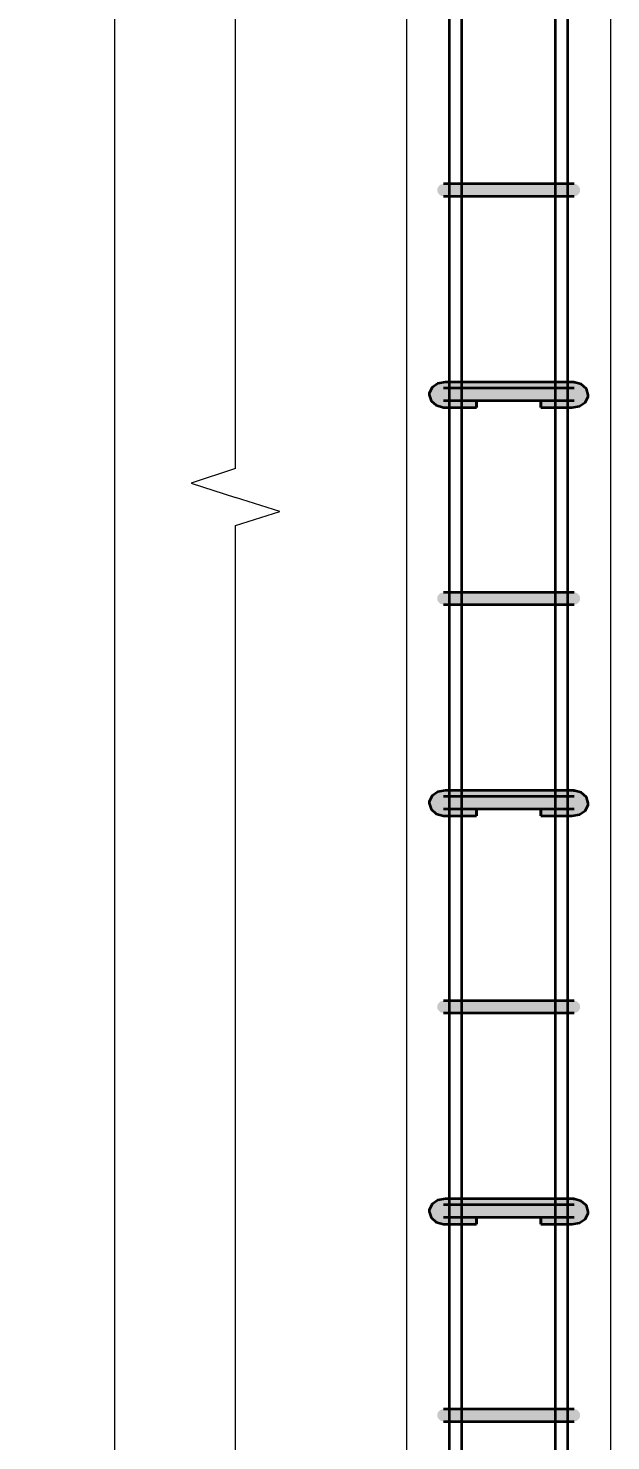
# Model space of a CAD drawing. Header units: millimetres. Extents: x -420 to 46222, y -4716 to 36443.
# Drawn here: x 34719 to 35290, y 1415 to 2799 of the extents above; entities that cross this region are included whole.
import ezdxf

# ---------------------------------------------------------------- set-up
doc = ezdxf.new("R2010")
doc.units = ezdxf.units.MM
for name, color, linetype, lineweight in [('AA_Dim', 7, 'Continuous', 9), ('AA_Dim-25', 7, 'Continuous', 9), ('AA_Oformlenie', 7, 'Continuous', 9), ('AA_Vinoska', 7, 'Continuous', 9), ('AF_Stena_Опалубка', 253, 'Continuous', 20), ('KR_Armatura', 7, 'Continuous', 20), ('KR_Armatura_Tonkie', 7, 'Continuous', 20)]:
    doc.layers.add(name, color=color, linetype=linetype, lineweight=lineweight)
doc.styles.add('ISOCPEUR_6', font='isocpeur.ttf', dxfattribs={"width": 0.9, "height": 62.5})
doc.dimstyles.new('00_Точн_3_знака__прозр__3', dxfattribs={"dimscale": 304.8, "dimtxt": 62.248823, "dimasz": 0.139436, "dimexe": 0.123031, "dimexo": 0.082021, "dimgap": 0.008202, "dimtad": 1, "dimdec": 3, "dimrnd": 0.001, "dimdsep": 46, "dimtxsty": 'ISOCPEUR_6', "dimblk1": 'OBLIQUE', "dimblk2": 'OBLIQUE', "dimsah": 1, "dimcen": 0.09, "dimdle": 0.123031, "dimazin": 0, "dimtfac": 1, "dimtdec": 4, "dimtix": 1, "dimtmove": 0, "dimatfit": 3, "dimfxl": 1, "dimtvp": 1, "dimtolj": 1, "dimtzin": 0, "dimlwd": 18, "dimlwe": 18, "dimarcsym": 2})

# ---------------------------------------------------------------- blocks, each defined once
blk = doc.blocks.new('261_Шпилька массив _НесАрм_РабПлоск_ - 8 А240-4188169-1-1 Армирование')
at = {"layer": 'KR_Armatura_Tonkie', "lineweight": 35}
for points in [[(-34471.9, 2427), (-34471.9, 2433.8), (-34474.8, 2434.1), (-34476.1, 2434.4), (-34477.7, 2435.4), (-34478.8, 2436.5), (-34479.5, 2437.8), (-34479.9, 2439.4), (-34480, 2440.2), (-34479.5, 2442.4), (-34478.8, 2443.6), (-34477.4, 2444.9), (-34476, 2445.6), (-34474.6, 2445.9), (-34471.9, 2446), (-34471.9, 2450.8), (-34478, 2450), (-34483.2, 2447.5), (-34486.7, 2443.8), (-34487.9, 2439.5), (-34486.7, 2435.2), (-34484.3, 2431.6), (-34479.4, 2428.5), (-34474.4, 2427.5)], [(-34468, 2450.8), (-34348.1, 2450.8), (-34348.1, 2452), (-34471.9, 2451.9), (-34471.9, 2450.8)], [(-34468, 2446), (-34348.1, 2446), (-34348.1, 2450.8), (-34471.9, 2450.8), (-34471.9, 2446), (-34468.5, 2446)], [(-34333.3, 2443.8), (-34336.1, 2447.2), (-34340.6, 2450.4), (-34342, 2451), (-34348.1, 2451.9), (-34348.1, 2450.8), (-34342, 2450), (-34336.8, 2447.5)], [(-34348.1, 2427), (-34341.9, 2428), (-34339.4, 2429.2), (-34336.1, 2431.9), (-34333.3, 2435.2), (-34332.1, 2439.5), (-34333.3, 2443.8), (-34336.8, 2447.5), (-34342.2, 2450), (-34348.1, 2450.8), (-34347.9, 2446), (-34344.4, 2445.8), (-34342.6, 2444.9), (-34341.3, 2443.6), (-34340.5, 2442.3), (-34340.2, 2441.6), (-34340.1, 2439.3), (-34340.5, 2437.8), (-34341.3, 2436.3), (-34341.8, 2435.8), (-34343.7, 2434.5), (-34345.2, 2434.1), (-34348.1, 2433.8), (-34348.1, 2427.2)], [(-34456, 2427), (-34441.6, 2427.2), (-34441.6, 2433.8), (-34471.9, 2433.8), (-34471.9, 2427), (-34468, 2427)], [(-34352, 2427), (-34348.1, 2427.2), (-34348.1, 2433.8), (-34378.4, 2433.8), (-34378.4, 2427), (-34364, 2427)], [(-34471.9, 2027), (-34471.9, 2033.8), (-34474.8, 2034.1), (-34476.1, 2034.4), (-34477.7, 2035.4), (-34478.8, 2036.5), (-34479.2, 2037), (-34479.9, 2039.4), (-34479.9, 2040.9), (-34479.5, 2042.4), (-34478.8, 2043.6), (-34477.4, 2044.9), (-34476, 2045.6), (-34474.6, 2045.9), (-34471.9, 2046), (-34471.9, 2050.8), (-34478, 2050), (-34483.2, 2047.5), (-34486.7, 2043.8), (-34487.9, 2039.5), (-34486.7, 2035.2), (-34484.3, 2031.6), (-34479.4, 2028.5), (-34474.4, 2027.5)], [(-34468, 2050.8), (-34348.1, 2050.8), (-34348.1, 2052), (-34471.9, 2051.9), (-34471.9, 2050.8)], [(-34463.5, 2046), (-34348.1, 2046), (-34348.1, 2050.8), (-34471.9, 2050.8), (-34471.9, 2046), (-34468, 2046)], [(-34333.3, 2043.8), (-34336.1, 2047.2), (-34340.6, 2050.4), (-34342, 2051), (-34348.1, 2051.9), (-34348.1, 2050.8), (-34342, 2050), (-34336.8, 2047.5)], [(-34348.1, 2027), (-34341.9, 2028), (-34339.4, 2029.2), (-34336.1, 2031.9), (-34333.3, 2035.2), (-34332.1, 2039.5), (-34333.3, 2043.8), (-34336.8, 2047.5), (-34342.2, 2050), (-34348.1, 2050.8), (-34347.9, 2046), (-34344.4, 2045.8), (-34342.6, 2044.9), (-34341.3, 2043.6), (-34340.5, 2042.3), (-34340.1, 2040.9), (-34340.1, 2039.3), (-34340.2, 2038.4), (-34341.3, 2036.3), (-34341.8, 2035.8), (-34343.7, 2034.5), (-34345.2, 2034.1), (-34348.1, 2033.8), (-34348.1, 2027.2)], [(-34456, 2027), (-34441.6, 2027.2), (-34441.6, 2033.8), (-34471.9, 2033.8), (-34471.9, 2027), (-34468, 2027)], [(-34352, 2027), (-34348.1, 2027.2), (-34348.1, 2033.8), (-34378.4, 2033.8), (-34378.4, 2027), (-34364, 2027)], [(-34471.9, 1627), (-34471.9, 1633.8), (-34474.8, 1634.1), (-34476.1, 1634.4), (-34477.7, 1635.4), (-34478.8, 1636.5), (-34479.2, 1637), (-34479.9, 1639.4), (-34480, 1640.2), (-34479.5, 1642.4), (-34478.8, 1643.6), (-34477.4, 1644.9), (-34476, 1645.6), (-34474.6, 1645.9), (-34471.9, 1646), (-34471.9, 1650.8), (-34478, 1650), (-34483.2, 1647.5), (-34486.7, 1643.8), (-34487.9, 1639.5), (-34486.7, 1635.2), (-34484.3, 1631.6), (-34479.4, 1628.5), (-34474.4, 1627.5)], [(-34468, 1650.8), (-34348.1, 1650.8), (-34348.1, 1652), (-34471.9, 1651.9), (-34471.9, 1650.8)], [(-34471.9, 1646), (-34348.1, 1646), (-34348.1, 1650.8), (-34471.9, 1650.8), (-34471.9, 1647)], [(-34333.3, 1643.8), (-34336.1, 1647.2), (-34340.6, 1650.4), (-34342, 1651), (-34348.1, 1651.9), (-34348.1, 1650.8), (-34342, 1650), (-34336.8, 1647.5)], [(-34348.1, 1627), (-34341.9, 1628), (-34339.4, 1629.2), (-34336.1, 1631.9), (-34333.3, 1635.2), (-34332.1, 1639.5), (-34333.3, 1643.8), (-34336.8, 1647.5), (-34342.2, 1650), (-34348.1, 1650.8), (-34347.9, 1646), (-34344.4, 1645.8), (-34342.6, 1644.9), (-34341.3, 1643.6), (-34340.5, 1642.3), (-34340.2, 1641.6), (-34340.1, 1639.3), (-34340.2, 1638.4), (-34341.3, 1636.3), (-34341.8, 1635.8), (-34343.7, 1634.5), (-34345.2, 1634.1), (-34348.1, 1633.8), (-34348.1, 1627.2)], [(-34468, 1627), (-34441.6, 1627.2), (-34441.6, 1633.8), (-34471.9, 1633.8), (-34471.9, 1627)], [(-34352, 1627), (-34348.1, 1627.2), (-34348.1, 1633.8), (-34378.4, 1633.8), (-34378.4, 1627), (-34364, 1627)]]:
    blk.add_hatch(color=256, dxfattribs=at).paths.add_polyline_path(points)
h = blk.add_hatch(color=256, dxfattribs=at)
h.paths.add_polyline_path([(-34471.9, 2433.8), (-34472.1, 2434), (-34472.7, 2434)])
h.paths.add_polyline_path([(-34486.7, 2443.8), (-34483.2, 2447.5), (-34477.5, 2450), (-34471.9, 2450.8), (-34471.9, 2452), (-34479.4, 2450.5), (-34484.3, 2447.4)])
h = blk.add_hatch(color=256, dxfattribs=at)
h.paths.add_polyline_path([(-34471.9, 2033.8), (-34472.1, 2034), (-34472.7, 2034)])
h.paths.add_polyline_path([(-34486.7, 2043.8), (-34483.2, 2047.5), (-34477.5, 2050), (-34471.9, 2050.8), (-34471.9, 2052), (-34479.4, 2050.5), (-34484.3, 2047.4)])
h = blk.add_hatch(color=256, dxfattribs=at)
h.paths.add_polyline_path([(-34471.9, 1633.8), (-34472.1, 1634), (-34472.7, 1634)])
h.paths.add_polyline_path([(-34486.7, 1643.8), (-34483.2, 1647.5), (-34477.5, 1650), (-34471.9, 1650.8), (-34471.9, 1652), (-34479.4, 1650.5), (-34484.3, 1647.4)])
for p, q in [((-34468, 2452), (-34471.9, 2452)), ((-34456, 2452), (-34468, 2452)), ((-34364, 2452), (-34456, 2452)), ((-34352, 2452), (-34364, 2452)), ((-34348.1, 2452), (-34352, 2452)), ((-34471.9, 2427), (-34468, 2427)), ((-34468, 2427), (-34456, 2427)), ((-34456, 2427), (-34441.6, 2427)), ((-34441.6, 2433.8), (-34441.6, 2427)), ((-34441.6, 2428.2), (-34441.6, 2433.8)), ((-34441.6, 2427.2), (-34441.6, 2428.2)), ((-34378.4, 2433.8), (-34378.4, 2428.2)), ((-34378.4, 2427), (-34378.4, 2433.8)), ((-34378.4, 2428.2), (-34378.4, 2427.2)), ((-34378.4, 2427), (-34364, 2427)), ((-34364, 2427), (-34352, 2427)), ((-34352, 2427), (-34348.1, 2427)), ((-34468, 2052), (-34471.9, 2052)), ((-34456, 2052), (-34468, 2052)), ((-34364, 2052), (-34456, 2052)), ((-34352, 2052), (-34364, 2052)), ((-34348.1, 2052), (-34352, 2052)), ((-34441.6, 2033.8), (-34441.6, 2027)), ((-34441.6, 2028.2), (-34441.6, 2033.8)), ((-34378.4, 2033.8), (-34378.4, 2028.2)), ((-34378.4, 2027), (-34378.4, 2033.8)), ((-34471.9, 2027), (-34468, 2027)), ((-34468, 2027), (-34456, 2027)), ((-34456, 2027), (-34441.6, 2027)), ((-34441.6, 2027.2), (-34441.6, 2028.2)), ((-34378.4, 2028.2), (-34378.4, 2027.2)), ((-34378.4, 2027), (-34364, 2027)), ((-34364, 2027), (-34352, 2027)), ((-34352, 2027), (-34348.1, 2027)), ((-34468, 1652), (-34471.9, 1652)), ((-34456, 1652), (-34468, 1652)), ((-34364, 1652), (-34456, 1652)), ((-34352, 1652), (-34364, 1652)), ((-34348.1, 1652), (-34352, 1652)), ((-34441.6, 1633.8), (-34441.6, 1627)), ((-34441.6, 1628.2), (-34441.6, 1633.8)), ((-34378.4, 1633.8), (-34378.4, 1628.2)), ((-34378.4, 1627), (-34378.4, 1633.8)), ((-34471.9, 1627), (-34468, 1627)), ((-34468, 1627), (-34456, 1627)), ((-34456, 1627), (-34441.6, 1627)), ((-34441.6, 1627.2), (-34441.6, 1628)), ((-34378.4, 1628), (-34378.4, 1627.2)), ((-34378.4, 1627), (-34364, 1627)), ((-34364, 1627), (-34352, 1627)), ((-34352, 1627), (-34348.1, 1627))]:
    blk.add_line(p, q, dxfattribs=at)
at = {"layer": 'KR_Armatura_Tonkie', "lineweight": 35, "flags": 128}
for points in [[(-34471.9, 2452), (-34479.5, 2450.5), (-34485.1, 2446.6), (-34487.8, 2441.1), (-34487.9, 2439.5)], [(-34332.1, 2439.5), (-34333.9, 2445.4), (-34338.9, 2449.8), (-34346.2, 2451.9), (-34348.1, 2452)], [(-34487.9, 2439.5), (-34486.1, 2433.6), (-34481.1, 2429.2), (-34473.8, 2427.1), (-34471.9, 2427)], [(-34348.1, 2427), (-34340.5, 2428.5), (-34334.9, 2432.4), (-34332.2, 2437.9), (-34332.1, 2439.5)], [(-34471.9, 2052), (-34479.5, 2050.5), (-34485.1, 2046.6), (-34487.8, 2041.1), (-34487.9, 2039.5)], [(-34332.1, 2039.5), (-34333.9, 2045.4), (-34338.9, 2049.8), (-34346.2, 2051.9), (-34348.1, 2052)], [(-34487.9, 2039.5), (-34486.1, 2033.6), (-34481.1, 2029.2), (-34473.8, 2027.1), (-34471.9, 2027)], [(-34348.1, 2027), (-34340.5, 2028.5), (-34334.9, 2032.4), (-34332.2, 2037.9), (-34332.1, 2039.5)], [(-34471.9, 1652), (-34479.5, 1650.5), (-34485.1, 1646.6), (-34487.8, 1641.1), (-34487.9, 1639.5)], [(-34332.1, 1639.5), (-34333.9, 1645.4), (-34338.9, 1649.8), (-34346.2, 1651.9), (-34348.1, 1652)], [(-34487.9, 1639.5), (-34486.1, 1633.6), (-34481.1, 1629.2), (-34473.8, 1627.1), (-34471.9, 1627)], [(-34348.1, 1627), (-34340.5, 1628.5), (-34334.9, 1632.4), (-34332.2, 1637.9), (-34332.1, 1639.5)]]:
    blk.add_lwpolyline(points, dxfattribs=at)
blk = doc.blocks.new('350_Хомут прямоугольный верт _НесАрм_РабПлоск_ - 350_Хомут прямоугольный верт _НесАрм_РабПлоск_-4180899-1-1 Армирование')
at = {"layer": 'KR_Armatura_Tonkie'}
for points in [[(-32434, -2366), (-32408, -2365.8), (-32408, -2354), (-32445.6, -2354.2), (-32447.4, -2355.1), (-32448.2, -2355.8), (-32449.3, -2357.2), (-32449.8, -2358.4), (-32450, -2360), (-32449.8, -2361.6), (-32449.2, -2363), (-32447.7, -2364.6), (-32447, -2365.2), (-32445.6, -2365.8), (-32439.2, -2366), (-32438, -2366)], [(-32408, -2366), (-32352, -2365.8), (-32352, -2354), (-32408, -2354.2), (-32408, -2365.8)], [(-32342.6, -2366), (-32314.4, -2365.8), (-32313, -2365.2), (-32311.8, -2364.2), (-32310.8, -2363), (-32310.2, -2361.6), (-32310, -2360), (-32310.2, -2358.4), (-32310.8, -2357), (-32312.6, -2355.1), (-32313, -2354.8), (-32314.9, -2354.1), (-32318, -2354), (-32352, -2354.2), (-32352, -2366), (-32342.7, -2366)]]:
    blk.add_hatch(color=256, dxfattribs=at).paths.add_polyline_path(points)
at = {"layer": 'KR_Armatura_Tonkie', "lineweight": 35}
for p, q in [((-32352, -2354), (-32408, -2354)), ((-32408, -2366), (-32352, -2366))]:
    blk.add_line(p, q, dxfattribs=at)
at = {"layer": 'KR_Armatura_Tonkie', "lineweight": 35, "flags": 128}
for points in [[(-32438.2, -2354), (-32442.9, -2354), (-32444, -2354)], [(-32426, -2354), (-32430.2, -2354), (-32438, -2354)], [(-32408, -2354), (-32419.7, -2354), (-32426, -2354)], [(-32334, -2354), (-32343.3, -2354), (-32352, -2354)], [(-32322, -2354), (-32323.6, -2354), (-32332.4, -2354), (-32334, -2354)], [(-32316, -2354), (-32318, -2354), (-32322, -2354)], [(-32444, -2366), (-32442, -2366), (-32438, -2366)], [(-32438, -2366), (-32436.4, -2366), (-32427.6, -2366), (-32426, -2366)], [(-32426, -2366), (-32416.7, -2366), (-32408, -2366)], [(-32352, -2366), (-32340.3, -2366), (-32334, -2366)], [(-32334, -2366), (-32329.8, -2366), (-32322, -2366)], [(-32321.8, -2366), (-32317.1, -2366), (-32316, -2366)]]:
    blk.add_lwpolyline(points, dxfattribs=at)
blk = doc.blocks.new('350_Хомут прямоугольный верт _НесАрм_РабПлоск_ - 350_Хомут прямоугольный верт _НесАрм_РабПлоск_-V9-1-1 Армирование')
at = {"layer": 'KR_Armatura_Tonkie'}
for points in [[(-34472.8, 2434), (-34438, 2434.2), (-34438, 2446), (-34475.6, 2445.8), (-34477.4, 2444.9), (-34478.2, 2444.2), (-34479.2, 2443), (-34479.8, 2441.6), (-34480, 2440), (-34479.5, 2437.8), (-34478.6, 2436.3), (-34477.7, 2435.4), (-34477, 2434.8), (-34475.6, 2434.2)], [(-34438, 2434), (-34382, 2434.2), (-34382, 2446), (-34438, 2445.8), (-34438, 2434.2)], [(-34382, 2434), (-34344.4, 2434.2), (-34343, 2434.8), (-34341.8, 2435.8), (-34340.5, 2437.8), (-34340.2, 2438.4), (-34340, 2440), (-34340.2, 2441.6), (-34340.8, 2443), (-34342.6, 2444.9), (-34343, 2445.2), (-34344.9, 2445.9), (-34348, 2446), (-34382, 2445.8), (-34382, 2434.2)]]:
    blk.add_hatch(color=256, dxfattribs=at).paths.add_polyline_path(points)
at = {"layer": 'KR_Armatura_Tonkie', "lineweight": 35}
for p, q in [((-34382, 2446), (-34438, 2446)), ((-34468, 2434), (-34466.4, 2434)), ((-34438, 2434), (-34382, 2434))]:
    blk.add_line(p, q, dxfattribs=at)
at = {"layer": 'KR_Armatura_Tonkie', "lineweight": 35, "flags": 128}
for points in [[(-34468.2, 2446), (-34472.9, 2446), (-34474, 2446)], [(-34456, 2446), (-34460.2, 2446), (-34468, 2446)], [(-34438, 2446), (-34449.7, 2446), (-34456, 2446)], [(-34364, 2446), (-34373.3, 2446), (-34382, 2446)], [(-34352, 2446), (-34353.6, 2446), (-34362.4, 2446), (-34364, 2446)], [(-34346, 2446), (-34348, 2446), (-34352, 2446)], [(-34474, 2434), (-34472, 2434), (-34468, 2434)], [(-34466.4, 2434), (-34457.6, 2434), (-34456, 2434)], [(-34456, 2434), (-34446.7, 2434), (-34438, 2434)], [(-34382, 2434), (-34370.3, 2434), (-34364, 2434)], [(-34364, 2434), (-34359.8, 2434), (-34352, 2434)], [(-34351.8, 2434), (-34347.1, 2434), (-34346, 2434)]]:
    blk.add_lwpolyline(points, dxfattribs=at)
blk = doc.blocks.new('350_Хомут прямоугольный верт _НесАрм_РабПлоск_ - 350_Хомут прямоугольный верт _НесАрм_РабПлоск_-V8-1-1 Армирование')
at = {"layer": 'KR_Armatura_Tonkie'}
for points in [[(-32442.8, 2034), (-32408, 2034.2), (-32408, 2046), (-32445.6, 2045.8), (-32447.4, 2044.9), (-32448.2, 2044.2), (-32449.2, 2043), (-32449.9, 2040.9), (-32450, 2040), (-32449.8, 2038.4), (-32449.2, 2037), (-32447.7, 2035.4), (-32447, 2034.8), (-32445.6, 2034.2)], [(-32408, 2034), (-32352, 2034.2), (-32352, 2046), (-32408, 2045.8), (-32408, 2034.2)], [(-32352, 2034), (-32314.4, 2034.2), (-32313, 2034.8), (-32311.8, 2035.8), (-32310.8, 2037), (-32310.2, 2038.4), (-32310.1, 2040.9), (-32310.2, 2041.6), (-32310.8, 2043), (-32312.6, 2044.9), (-32313, 2045.2), (-32314.9, 2045.9), (-32318, 2046), (-32352, 2045.8), (-32352, 2034.2)]]:
    blk.add_hatch(color=256, dxfattribs=at).paths.add_polyline_path(points)
at = {"layer": 'KR_Armatura_Tonkie', "lineweight": 35}
for p, q in [((-32352, 2046), (-32408, 2046)), ((-32408, 2034), (-32352, 2034))]:
    blk.add_line(p, q, dxfattribs=at)
at = {"layer": 'KR_Armatura_Tonkie', "lineweight": 35, "flags": 128}
for points in [[(-32438.2, 2046), (-32442.9, 2046), (-32444, 2046)], [(-32444, 2034), (-32442, 2034), (-32438, 2034)], [(-32426, 2046), (-32430.2, 2046), (-32438, 2046)], [(-32438, 2034), (-32436.4, 2034), (-32427.6, 2034), (-32426, 2034)], [(-32408, 2046), (-32419.7, 2046), (-32426, 2046)], [(-32426, 2034), (-32416.7, 2034), (-32408, 2034)], [(-32334, 2046), (-32343.3, 2046), (-32352, 2046)], [(-32352, 2034), (-32340.3, 2034), (-32334, 2034)], [(-32322, 2046), (-32323.6, 2046), (-32332.4, 2046), (-32334, 2046)], [(-32334, 2034), (-32329.8, 2034), (-32322, 2034)], [(-32316, 2046), (-32318, 2046), (-32322, 2046)], [(-32321.8, 2034), (-32317.1, 2034), (-32316, 2034)]]:
    blk.add_lwpolyline(points, dxfattribs=at)
blk = doc.blocks.new('011_Прямоугольник обрыва _ЭлУзла_ - 011_Прямоугольник обрыва _ЭлУзла_-4188884-1-1 Армирование')
at = {"layer": 'AA_Oformlenie'}
for p, q in [((-34677.7, 2367.2), (-34677.7, 4187.6)), ((-34677.7, -1329.9), (-34677.7, 2311.5))]:
    blk.add_line(p, q, dxfattribs=at)
blk = doc.blocks.new('DIMBLOCK75-1-1 Армирование')
at = {"layer": 'AA_Dim-25', "lineweight": 30}
for p, q in [((34803.2, 3440), (34781.9, 3461.3)), ((34803.2, 3440), (34824.4, 3418.8)), ((34803.2, -2760), (34781.9, -2738.8)), ((34803.2, -2760), (34824.4, -2781.3))]:
    blk.add_line(p, q, dxfattribs=at)
at = {"layer": 'AA_Dim-25', "lineweight": 18}
for p, q in [((35094.6, 3440), (34765.7, 3440)), ((34803.2, 3440), (34803.2, -2760)), ((34803.2, 3440), (35094.6, 3440)), ((35094.6, -2760), (34765.7, -2760)), ((34803.2, -2760), (35094.6, -2760))]:
    blk.add_line(p, q, dxfattribs=at)
at = {"layer": 'AA_Dim-25', "color": 0, "lineweight": 18, "insert": (34719, 128.1), "char_height": 62.5, "width": 508.525, "attachment_point": 1, "rotation": 90, "line_spacing_factor": 1.149209, "style": 'ISOCPEUR_6'}
blk.add_mtext('200х31=6200', dxfattribs=at)
blk = doc.blocks.new('_Oblique')
at = {"color": 0, "linetype": 'ByBlock', "lineweight": -2}
blk.add_line((-0.5, -0.5), (0.5, 0.5), dxfattribs=at)

msp = doc.modelspace()

# ---------------------------------------------------------------- linework, layer by layer
at = {"layer": 'AA_Vinoska'}
for p, q in [((34921.8623, 2367.1906), (34878.5373, 2353.1134)), ((34878.5373, 2353.1134), (34921.8623, 2339.0363)), ((34965.1636, 2325.2863), (34921.8623, 2339.0363)), ((34921.8623, 2311.5363), (34965.1636, 2325.2863))]:
    msp.add_line(p, q, dxfattribs=at)
at = {"layer": 'AF_Stena_Опалубка'}
for p, q in [((35089.5667, 3580), (35089.5667, -2810)), ((35289.5667, -2810), (35289.5667, 3580))]:
    msp.add_line(p, q, dxfattribs=at)
at = {"layer": 'KR_Armatura_Tonkie', "lineweight": 35}
for p, q in [((35131.5667, -2802), (35131.5667, 3572)), ((35131.5667, -2802), (35131.5667, 3572)), ((35143.5667, -2802), (35143.5667, 3572)), ((35143.5667, -2802), (35143.5667, 3572)), ((35235.5667, -2802), (35235.5667, 3572)), ((35235.5667, -2802), (35235.5667, 3572)), ((35247.5667, -2802), (35247.5667, 3572)), ((35247.5667, -2802), (35247.5667, 3572))]:
    msp.add_line(p, q, dxfattribs=at)

# ---------------------------------------------------------------- block references
at = {"layer": 'AA_Oformlenie'}
msp.add_blockref('011_Прямоугольник обрыва _ЭлУзла_ - 011_Прямоугольник обрыва _ЭлУзла_-4188884-1-1 Армирование', (69599.5667, 0), dxfattribs=at)
at = {"layer": 'KR_Armatura'}
for name, p in [('350_Хомут прямоугольный верт _НесАрм_РабПлоск_ - 350_Хомут прямоугольный верт _НесАрм_РабПлоск_-4180899-1-1 Армирование', (67569.5667, 5000)), ('350_Хомут прямоугольный верт _НесАрм_РабПлоск_ - 350_Хомут прямоугольный верт _НесАрм_РабПлоск_-V9-1-1 Армирование', (69599.5667, 0)), ('350_Хомут прямоугольный верт _НесАрм_РабПлоск_ - 350_Хомут прямоугольный верт _НесАрм_РабПлоск_-4180899-1-1 Армирование', (67569.5667, 4600)), ('350_Хомут прямоугольный верт _НесАрм_РабПлоск_ - 350_Хомут прямоугольный верт _НесАрм_РабПлоск_-V8-1-1 Армирование', (67569.5667, 0)), ('350_Хомут прямоугольный верт _НесАрм_РабПлоск_ - 350_Хомут прямоугольный верт _НесАрм_РабПлоск_-4180899-1-1 Армирование', (67569.5667, 4200)), ('350_Хомут прямоугольный верт _НесАрм_РабПлоск_ - 350_Хомут прямоугольный верт _НесАрм_РабПлоск_-4180899-1-1 Армирование', (67569.5667, 4000)), ('350_Хомут прямоугольный верт _НесАрм_РабПлоск_ - 350_Хомут прямоугольный верт _НесАрм_РабПлоск_-4180899-1-1 Армирование', (67569.5667, 3800))]:
    msp.add_blockref(name, p, dxfattribs=at)
at = {"layer": 'KR_Armatura_Tonkie', "lineweight": 35}
msp.add_blockref('261_Шпилька массив _НесАрм_РабПлоск_ - 8 А240-4188169-1-1 Армирование', (69599.5667, 0), dxfattribs=at)

# ---------------------------------------------------------------- dimensions: what is measured, and where the dimension line sits
at = {"layer": 'AA_Dim', "lineweight": 18}
dim = msp.add_linear_dim(base=(34803.1594, -2760), p1=(35119.5667, 3440), p2=(35119.5667, -2760), angle=90, dimstyle='00_Точн_3_знака__прозр__3', override={"dimpost": '200х31=<>', "dimfxl": 6200}, dxfattribs=at)
dim.commit()
dim.dimension.update_dxf_attribs({"geometry": 'DIMBLOCK75-1-1 Армирование', "text_midpoint": (34769.4094, 340)})

doc.saveas('drawing.dxf')
